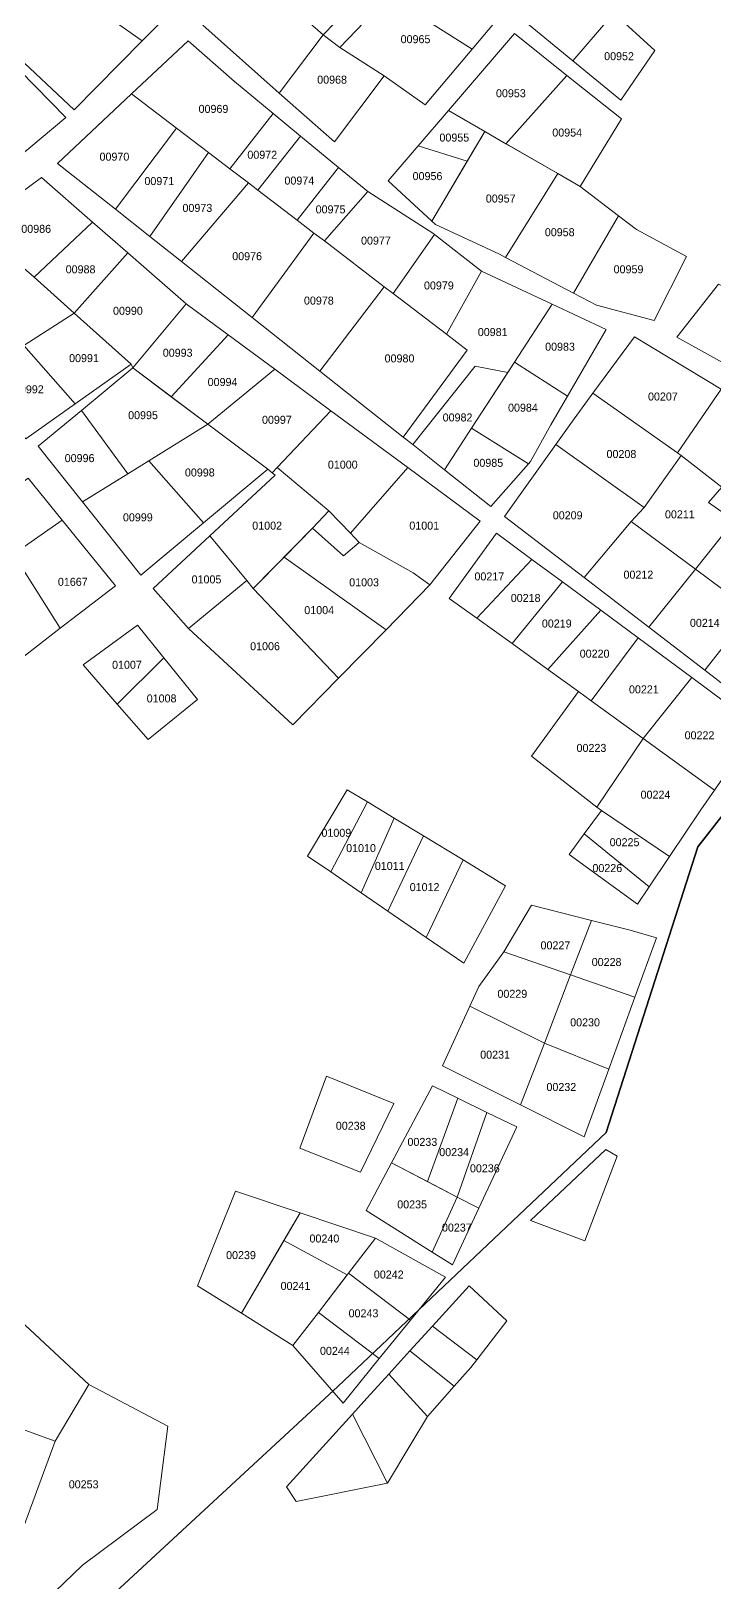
# Model space of a CAD drawing. Header units: metres. Extents: x 245225 to 248406, y 1633796 to 1637634.
# Drawn here: x 247085.1 to 247213.2, y 1634876.8 to 1635167.8 of the extents above; entities that cross this region are included whole.
import ezdxf
from ezdxf.enums import TextEntityAlignment as Align

# ---------------------------------------------------------------- set-up
doc = ezdxf.new("R2010")
doc.units = ezdxf.units.M
doc.header["$MEASUREMENT"] = 0
doc.layers.add('historique_numero_parcelle', color=7, linetype='Continuous')
doc.layers.add('limites_sections', color=7, linetype='Continuous')
doc.layers.add('LIMITES_PARCELLES', color=7, linetype='Continuous', lineweight=0, true_color=0xffffff)
doc.styles.add('Style-FANCY', font='FANCY.shx')

msp = doc.modelspace()

# ---------------------------------------------------------------- linework, layer by layer
at = {"layer": 'limites_parcelles', "flags": 128}
for points in [[(247104.92, 1635179.136), (247112.413, 1635172.444), (247109.053, 1635169.084), (247105.954, 1635165.935), (247092.753, 1635175.235), (247086.971, 1635179.308), (247093.638, 1635185.764), (247095.605, 1635187.454), (247104.92, 1635179.136)], [(247080.081, 1635184.761), (247086.971, 1635179.308), (247092.753, 1635175.235), (247105.954, 1635165.935), (247093.207, 1635152.98), (247081.785, 1635163.75), (247083.055, 1635164.809), (247071.225, 1635173.061), (247079.887, 1635184.813), (247079.927, 1635184.866), (247080.081, 1635184.761)], [(247175.46, 1635173.509), (247167.751, 1635164.362), (247152.143, 1635174.307), (247152.318, 1635174.491), (247161.693, 1635182.372), (247175.46, 1635173.509)], [(247167.751, 1635164.362), (247158.985, 1635153.96), (247151.26, 1635159.357), (247143.005, 1635164.649), (247152.143, 1635174.307), (247167.751, 1635164.362)], [(247130.475, 1635152.323), (247122.398, 1635141.917), (247118.372, 1635144.994), (247112.391, 1635149.566), (247103.984, 1635155.991), (247114.558, 1635165.924), (247123.236, 1635158.304), (247130.475, 1635152.323)], [(247143.005, 1635164.649), (247151.26, 1635159.357), (247141.946, 1635146.975), (247131.638, 1635156.133), (247139.83, 1635167.083), (247143.005, 1635164.649)], [(247185.518, 1635159.457), (247174.077, 1635146.651), (247170.116, 1635148.941), (247163.324, 1635152.866), (247175.707, 1635167.295), (247185.518, 1635159.457)], [(247080.487, 1635142.189), (247070.09, 1635152.585), (247078.504, 1635163.01), (247080.197, 1635163.327), (247091.623, 1635151.572), (247080.487, 1635142.189)], [(247174.077, 1635146.651), (247185.518, 1635159.457), (247195.71, 1635151.314), (247187.984, 1635138.614), (247183.806, 1635141.028), (247174.077, 1635146.651)], [(247135.634, 1635148.061), (247127.62, 1635137.927), (247125.851, 1635139.278), (247122.398, 1635141.917), (247130.475, 1635152.323), (247135.634, 1635148.061)], [(247183.806, 1635141.028), (247173.975, 1635125.325), (247172.85, 1635125.914), (247160.89, 1635131.523), (247160.227, 1635132.131), (247170.116, 1635148.941), (247183.806, 1635141.028)], [(247107.402, 1635129.251), (247118.372, 1635144.994), (247122.398, 1635141.917), (247125.851, 1635139.278), (247113.349, 1635124.537), (247107.402, 1635129.251)], [(247096.663, 1635131.951), (247085.7, 1635121.646), (247083.81, 1635123.342), (247074.896, 1635131.34), (247087.076, 1635140.316), (247096.663, 1635131.951)], [(247134.979, 1635132.302), (247142.726, 1635142.201), (247148.213, 1635137.667), (247140.072, 1635128.41), (247138.126, 1635129.897), (247134.979, 1635132.302)], [(247195.173, 1635133.15), (247186.729, 1635118.651), (247173.975, 1635125.325), (247183.806, 1635141.028), (247187.984, 1635138.614), (247195.173, 1635133.15)], [(247127.62, 1635137.927), (247134.979, 1635132.302), (247138.126, 1635129.897), (247126.578, 1635114.05), (247113.349, 1635124.537), (247125.851, 1635139.278), (247127.62, 1635137.927)], [(247160.72, 1635129.631), (247152.978, 1635118.545), (247151.306, 1635119.823), (247140.072, 1635128.41), (247148.213, 1635137.667), (247160.596, 1635129.729), (247160.72, 1635129.631)], [(247186.729, 1635118.651), (247195.173, 1635133.15), (247198.567, 1635130.571), (247207.881, 1635125.491), (247201.848, 1635113.531), (247191.053, 1635116.389), (247186.729, 1635118.651)], [(247140.072, 1635128.41), (247151.306, 1635119.823), (247139.231, 1635104.021), (247126.578, 1635114.05), (247138.126, 1635129.897), (247140.072, 1635128.41)], [(247114.194, 1635116.656), (247104.221, 1635104.597), (247103.904, 1635105.312), (247093.224, 1635114.894), (247103.284, 1635126.175), (247114.194, 1635116.656)], [(247085.7, 1635121.646), (247093.224, 1635114.894), (247083.766, 1635108.832), (247074.111, 1635102.644), (247065.891, 1635111.201), (247083.81, 1635123.342), (247085.7, 1635121.646)], [(247174.419, 1635103.727), (247168.319, 1635104.909), (247156.636, 1635090.224), (247154.825, 1635091.659), (247166.82, 1635107.966), (247162.935, 1635110.936), (247169.486, 1635122.744), (247182.749, 1635116.563), (247175.68, 1635105.671), (247174.419, 1635103.727)], [(247152.978, 1635118.545), (247162.935, 1635110.936), (247166.82, 1635107.966), (247154.825, 1635091.659), (247139.231, 1635104.021), (247151.306, 1635119.823), (247152.978, 1635118.545)], [(247122.084, 1635110.784), (247111.384, 1635099.214), (247104.221, 1635104.597), (247114.194, 1635116.656), (247114.46, 1635116.424), (247122.084, 1635110.784)], [(247093.423, 1635097.904), (247084.139, 1635091.342), (247074.217, 1635102.533), (247074.111, 1635102.644), (247083.766, 1635108.832), (247093.423, 1635097.904)], [(247118.236, 1635094.064), (247107.195, 1635087.196), (247103.289, 1635084.767), (247094.559, 1635096.618), (247104.221, 1635104.597), (247118.236, 1635094.064)], [(247174.419, 1635103.727), (247167.65, 1635093.298), (247162.592, 1635085.503), (247156.636, 1635090.224), (247168.319, 1635104.909), (247174.419, 1635103.727)], [(247185.619, 1635099.33), (247182.503, 1635093.958), (247178.693, 1635087.078), (247178.322, 1635086.654), (247167.65, 1635093.298), (247175.68, 1635105.671), (247185.619, 1635099.33)], [(247141.285, 1635096.578), (247131.239, 1635085.933), (247130.32, 1635084.959), (247129.462, 1635085.627), (247118.236, 1635094.064), (247130.781, 1635104.349), (247141.285, 1635096.578)], [(247206.193, 1635088.686), (247206.878, 1635088.202), (247199.973, 1635078.438), (247183.426, 1635090.256), (247186.851, 1635095.072), (247190.38, 1635099.856), (247206.193, 1635088.686)], [(247226.221, 1635093.485), (247216.179, 1635081.118), (247214.498, 1635082.248), (247206.878, 1635088.202), (247206.193, 1635088.686), (247214.415, 1635100.613), (247226.221, 1635093.485)], [(247155.681, 1635085.927), (247144.963, 1635073.615), (247140.923, 1635077.841), (247131.239, 1635085.933), (247141.285, 1635096.578), (247155.681, 1635085.927)], [(247199.973, 1635078.438), (247197.512, 1635075.819), (247188.747, 1635065.34), (247173.833, 1635076.763), (247183.426, 1635090.256), (247199.973, 1635078.438)], [(247117.452, 1635075.584), (247105.729, 1635065.783), (247094.783, 1635079.477), (247103.289, 1635084.767), (247107.195, 1635087.196), (247117.452, 1635075.584)], [(247214.498, 1635082.248), (247212.038, 1635079.391), (247216.843, 1635076.009), (247209.566, 1635066.881), (247197.512, 1635075.819), (247199.973, 1635078.438), (247206.878, 1635088.202), (247214.498, 1635082.248)], [(247140.923, 1635077.841), (247137.876, 1635074.593), (247126.764, 1635063.243), (247125.573, 1635064.751), (247118.638, 1635073.113), (247130.891, 1635084.515), (247130.32, 1635084.959), (247131.239, 1635085.933), (247140.923, 1635077.841)], [(247169.265, 1635075.877), (247159.854, 1635063.92), (247156.688, 1635066.18), (247146.607, 1635071.895), (247144.963, 1635073.615), (247155.681, 1635085.927), (247169.265, 1635075.877)], [(247084.584, 1635083.942), (247090.998, 1635076.05), (247081.88, 1635069.713), (247079.794, 1635068.264), (247069.397, 1635061.333), (247065.85, 1635066.496), (247064.978, 1635067.765), (247063.257, 1635070.269), (247073.573, 1635077.416), (247074.305, 1635076.339), (247084.584, 1635083.942)], [(247144.963, 1635073.615), (247146.607, 1635071.895), (247143.67, 1635069.355), (247137.876, 1635074.593), (247140.923, 1635077.841), (247144.963, 1635073.615)], [(247209.566, 1635066.881), (247200.881, 1635055.988), (247188.756, 1635065.333), (247188.747, 1635065.34), (247197.512, 1635075.819), (247209.566, 1635066.881)], [(247125.573, 1635064.751), (247119.54, 1635059.83), (247114.619, 1635055.781), (247108.031, 1635063.243), (247118.638, 1635073.113), (247125.573, 1635064.751)], [(247151.645, 1635055.533), (247132.549, 1635069.152), (247137.876, 1635074.593), (247143.67, 1635069.355), (247146.607, 1635071.895), (247156.688, 1635066.18), (247159.854, 1635063.92), (247151.645, 1635055.533)], [(247090.621, 1635055.81), (247079.227, 1635047.028), (247073.296, 1635055.66), (247069.397, 1635061.333), (247079.794, 1635068.264), (247081.88, 1635069.713), (247090.621, 1635055.81)], [(247126.764, 1635063.243), (247142.735, 1635046.43), (247134.174, 1635037.684), (247114.619, 1635055.781), (247119.54, 1635059.83), (247125.573, 1635064.751), (247126.764, 1635063.243)], [(247181.962, 1635048.062), (247191.85, 1635059.168), (247198.831, 1635054.004), (247190.023, 1635042.213), (247187.656, 1635043.931), (247181.962, 1635048.062)], [(247190.023, 1635042.213), (247199.783, 1635035.131), (247191.131, 1635022.288), (247178.881, 1635031.802), (247187.656, 1635043.931), (247190.023, 1635042.213)], [(247213.15, 1635025.431), (247210.583, 1635021.75), (247204.699, 1635012.985), (247191.961, 1635021.643), (247191.131, 1635022.288), (247199.783, 1635035.131), (247213.15, 1635025.431)], [(247198.252, 1634986.657), (247186.193, 1634990.834), (247190.1, 1635001.036), (247197.328, 1634999.187), (247202.286, 1634997.788), (247198.252, 1634986.657)], [(247186.193, 1634990.834), (247181.288, 1634978.028), (247167.301, 1634984.949), (247168.991, 1634988.63), (247173.668, 1634995.173), (247186.193, 1634990.834)], [(247144.378, 1634934.563), (247132.509, 1634941.033), (247135.525, 1634946.2), (247149.684, 1634941.442), (247144.622, 1634934.88), (247144.378, 1634934.563)], [(247144.378, 1634934.563), (247138.976, 1634927.56), (247134.177, 1634921.339), (247124.536, 1634927.374), (247132.509, 1634941.033), (247144.378, 1634934.563)], [(247095.94, 1634914.031), (247089.664, 1634903.381), (247069.481, 1634910.723), (247069.349, 1634915.089), (247074.715, 1634926.532), (247081.255, 1634927.789), (247095.94, 1634914.031)], [(247168.641, 1634918.673), (247167.509, 1634917.206), (247164.408, 1634913.703), (247156.089, 1634920.314), (247160.314, 1634924.971), (247168.641, 1634918.673)], [(247156.107, 1634902.557), (247151.878, 1634895.51), (247145.366, 1634908.496), (247148.06, 1634911.464), (247152.137, 1634915.958), (247159.407, 1634908.055), (247156.107, 1634902.557)], [(247089.671, 1634875.248), (247079.322, 1634865.229), (247072.069, 1634872.424), (247083.524, 1634882.412), (247082.388, 1634883.735), (247089.664, 1634903.381), (247095.94, 1634914.031), (247110.756, 1634906.225), (247108.772, 1634890.615), (247094.749, 1634880.164), (247089.671, 1634875.248)], [(247089.664, 1634903.381), (247082.388, 1634883.735), (247050.837, 1634899.081), (247051.093, 1634900.934), (247052.68, 1634905.961), (247069.481, 1634910.723), (247089.664, 1634903.381)]]:
    msp.add_lwpolyline(points, close=True, dxfattribs=at)
at = {"layer": 'limites_parcelles'}
for points in [[(247139.83, 1635167.083), (247127.14, 1635178.24), (247136.375, 1635187.012), (247146.391, 1635173.856)], [(247139.83, 1635167.083), (247131.638, 1635156.133), (247117.287, 1635168.882), (247127.14, 1635178.24)], [(247194.282, 1635171.094), (247186.61, 1635162.198), (247177.189, 1635169.941), (247186.82, 1635177.878)], [(247186.61, 1635162.198), (247194.282, 1635171.094), (247201.954, 1635164.12), (247195.604, 1635154.806)], [(247112.391, 1635149.566), (247100.981, 1635134.341), (247090.111, 1635142.958), (247103.984, 1635155.991)], [(247166.85, 1635143.389), (247157.637, 1635146.24), (247163.324, 1635152.866), (247170.116, 1635148.941)], [(247118.372, 1635144.994), (247107.402, 1635129.251), (247100.981, 1635134.341), (247112.391, 1635149.566)], [(247142.726, 1635142.201), (247134.979, 1635132.302), (247127.62, 1635137.927), (247135.634, 1635148.061)], [(247166.85, 1635143.389), (247160.227, 1635132.131), (247152, 1635139.672), (247157.637, 1635146.24)], [(247103.284, 1635126.175), (247093.224, 1635114.894), (247085.7, 1635121.646), (247096.663, 1635131.951)], [(247169.486, 1635122.744), (247162.935, 1635110.936), (247152.978, 1635118.545), (247160.72, 1635129.631)], [(247226.507, 1635114.272), (247218.146, 1635103.689), (247206.081, 1635110.356), (247213.913, 1635120.305)], [(247185.619, 1635099.33), (247175.68, 1635105.671), (247182.749, 1635116.563), (247192.875, 1635111.843)], [(247103.904, 1635105.312), (247093.423, 1635097.904), (247083.766, 1635108.832), (247093.224, 1635114.894)], [(247111.384, 1635099.214), (247122.084, 1635110.784), (247130.781, 1635104.349), (247118.236, 1635094.064)], [(247214.415, 1635100.613), (247206.193, 1635088.686), (247190.38, 1635099.856), (247198.175, 1635110.418)], [(247103.289, 1635084.767), (247094.783, 1635079.477), (247086.441, 1635089.913), (247094.559, 1635096.618)], [(247129.462, 1635085.627), (247117.452, 1635075.584), (247107.195, 1635087.196), (247118.236, 1635094.064)], [(247178.322, 1635086.654), (247171.285, 1635078.612), (247162.592, 1635085.503), (247167.65, 1635093.298)], [(247090.621, 1635055.81), (247081.88, 1635069.713), (247090.998, 1635076.05), (247100.967, 1635063.785)], [(247227.479, 1635068.523), (247220.084, 1635059.081), (247209.566, 1635066.881), (247216.843, 1635076.009)], [(247178.946, 1635068.715), (247168.613, 1635057.669), (247163.452, 1635061.353), (247172.342, 1635073.601)], [(247142.735, 1635046.43), (247126.764, 1635063.243), (247132.549, 1635069.152), (247151.645, 1635055.533)], [(247168.613, 1635057.669), (247178.946, 1635068.715), (247184.66, 1635064.488), (247175.262, 1635052.924)], [(247220.084, 1635059.081), (247211.345, 1635047.923), (247200.881, 1635055.988), (247209.566, 1635066.881)], [(247191.85, 1635059.168), (247181.962, 1635048.062), (247175.262, 1635052.924), (247184.66, 1635064.488)], [(247231.542, 1635050.585), (247223.541, 1635038.524), (247211.345, 1635047.923), (247220.084, 1635059.081)], [(247110.001, 1635050.258), (247101.299, 1635041.55), (247094.873, 1635048.954), (247105.059, 1635056.363)], [(247208.914, 1635046.544), (247199.783, 1635035.131), (247190.023, 1635042.213), (247198.831, 1635054.004)], [(247101.299, 1635041.55), (247110.001, 1635050.258), (247116.304, 1635042.472), (247107.044, 1635034.931)], [(247213.15, 1635025.431), (247199.783, 1635035.131), (247208.914, 1635046.544), (247221.421, 1635037.291)], [(247148.13, 1635023.244), (247141.292, 1635010.111), (247136.942, 1635013.103), (247144.35, 1635025.539)], [(247141.292, 1635010.111), (247148.13, 1635023.244), (247153.136, 1635020.205), (247146.963, 1635006.211)], [(247146.963, 1635006.211), (247153.136, 1635020.205), (247158.642, 1635016.861), (247151.976, 1635002.763)], [(247200.923, 1635007.36), (247188.759, 1635017.26), (247191.961, 1635021.643), (247204.699, 1635012.985)], [(247200.923, 1635007.36), (247198.704, 1635004.055), (247185.929, 1635013.388), (247188.759, 1635017.26)], [(247151.976, 1635002.763), (247158.642, 1635016.861), (247166.054, 1635012.361), (247159.139, 1634997.837)], [(247159.139, 1634997.837), (247166.054, 1635012.361), (247173.984, 1635007.547), (247166.178, 1634992.995)], [(247190.1, 1635001.036), (247186.193, 1634990.834), (247173.668, 1634995.173), (247178.904, 1635003.899)], [(247198.252, 1634986.657), (247193.346, 1634973.117), (247181.288, 1634978.028), (247186.193, 1634990.834)], [(247181.288, 1634978.028), (247176.782, 1634966.468), (247162.184, 1634973.802), (247167.301, 1634984.949)], [(247193.346, 1634973.117), (247188.756, 1634960.452), (247176.782, 1634966.468), (247181.288, 1634978.028)], [(247153.064, 1634966.695), (247146.846, 1634953.863), (247135.469, 1634958.361), (247140.496, 1634971.855)], [(247165.07, 1634967.694), (247159.389, 1634952.075), (247152.652, 1634955.581), (247160.347, 1634969.992)], [(247170.499, 1634965.051), (247164.953, 1634949.179), (247159.389, 1634952.075), (247165.07, 1634967.694)], [(247164.953, 1634949.179), (247170.499, 1634965.051), (247176.129, 1634962.311), (247169.017, 1634947.064)], [(247194.894, 1634956.854), (247188.861, 1634940.979), (247178.68, 1634944.771), (247192.825, 1634958.067)], [(247164.953, 1634949.179), (247160.278, 1634938.84), (247147.877, 1634946.641), (247152.652, 1634955.581)], [(247135.525, 1634946.2), (247124.536, 1634927.374), (247116.287, 1634932.537), (247123.43, 1634950.265)], [(247160.278, 1634938.84), (247164.953, 1634949.179), (247169.017, 1634947.064), (247164.068, 1634936.455)], [(247156.202, 1634926.101), (247144.622, 1634934.88), (247149.684, 1634941.442), (247162.736, 1634934.164)], [(247150.356, 1634918.886), (247138.976, 1634927.56), (247144.622, 1634934.88), (247156.202, 1634926.101)], [(247168.641, 1634918.673), (247160.314, 1634924.971), (247167.192, 1634932.552), (247174.283, 1634925.99)], [(247150.356, 1634918.886), (247143.591, 1634910.538), (247134.177, 1634921.339), (247138.976, 1634927.56)], [(247164.408, 1634913.703), (247159.407, 1634908.055), (247152.137, 1634915.958), (247156.089, 1634920.314)], [(247151.878, 1634895.51), (247134.807, 1634892.123), (247133.008, 1634894.875), (247145.366, 1634908.496)]]:
    msp.add_3dface(points, dxfattribs=at)
at = {"layer": 'limites_sections'}
for p, q in [((247210.048, 1635014.854), (247240.475, 1635053.88)), ((247192.85, 1634961.276), (247210.048, 1635014.854)), ((247142.579, 1634913.65), (247192.85, 1634961.276)), ((247071.802, 1634848.166), (247142.579, 1634913.65))]:
    msp.add_line(p, q, dxfattribs=at)
at = {"layer": 'limites_sections', "flags": 128}
msp.add_lwpolyline([(247335.725, 1635183.526), (247307.282, 1635143.838), (247299.761, 1635133.712), (247240.475, 1635053.88), (247210.048, 1635014.854), (247192.85, 1634961.276), (247142.579, 1634913.65), (247071.802, 1634848.166), (246991.766, 1634872.64), (246784.729, 1634903.067), (246643.177, 1634926.218), (246475.166, 1634954), (246278.712, 1634922.249)], dxfattribs=at)

# ---------------------------------------------------------------- texts
at = {"layer": 'historique_numero_parcelle', "style": 'Style-FANCY'}
for s, p in [('00965', (247157.149377, 1635166.238051)), ('00952', (247195.27087, 1635163.053396)), ('00968', (247141.523034, 1635158.64787)), ('00953', (247175.010147, 1635156.103351)), ('00969', (247119.305754, 1635153.172423)), ('00955', (247164.421243, 1635147.793833)), ('00954', (247185.558255, 1635148.735258)), ('00972', (247128.443967, 1635144.576314)), ('00970', (247100.755182, 1635144.210523)), ('00971', (247109.162338, 1635139.638124)), ('00974', (247135.389008, 1635139.729572)), ('00956', (247159.395226, 1635140.569444)), ('00957', (247173.102545, 1635136.362838)), ('00973', (247116.290144, 1635134.608486)), ('00975', (247141.237464, 1635134.334142)), ('00986', (247086.099773, 1635130.683368)), ('00958', (247184.159782, 1635130.052928)), ('00977', (247149.736002, 1635128.481472)), ('00976', (247125.611121, 1635125.555138)), ('00988', (247094.415547, 1635123.093187)), ('00959', (247197.044662, 1635123.102883)), ('00979', (247161.524297, 1635120.06826)), ('00978', (247139.044293, 1635117.233373)), ('00990', (247103.279613, 1635115.32011)), ('00981', (247171.604888, 1635111.330692)), ('00993', (247112.60059, 1635107.455585)), ('00983', (247184.215621, 1635108.587253)), ('00991', (247095.055222, 1635106.449657)), ('00980', (247154.150901, 1635106.392502)), ('00994', (247121.007746, 1635101.968707)), ('00992', (247084.729041, 1635100.596987)), ('00207', (247203.484521, 1635099.248845)), ('00995', (247106.112459, 1635095.750245)), ('00982', (247165.025375, 1635095.327298)), ('00984', (247177.27058, 1635097.156258)), ('00997', (247131.18543, 1635094.887205)), ('00996', (247094.232783, 1635087.702824)), ('01000', (247143.522018, 1635086.473992)), ('00985', (247170.782449, 1635086.822637)), ('00208', (247195.714971, 1635088.469663)), ('00998', (247116.747054, 1635085.010825)), ('00999', (247105.141524, 1635076.597612)), ('01002', (247129.357788, 1635075.042996)), ('01001', (247158.782833, 1635075.042996)), ('00209', (247185.649872, 1635076.98365)), ('00211', (247206.662973, 1635077.160358)), ('01667', (247092.95702, 1635064.510801)), ('01005', (247117.99843, 1635064.963191)), ('01003', (247147.514857, 1635064.414503)), ('00217', (247170.975658, 1635065.52288)), ('00212', (247198.893423, 1635065.851052)), ('00218', (247177.779419, 1635061.483843)), ('01004', (247139.107701, 1635059.201969)), ('00219', (247183.602978, 1635056.694698)), ('00214', (247211.336955, 1635056.817312)), ('01006', (247128.964285, 1635052.43482)), ('01007', (247103.103143, 1635048.959797)), ('00220', (247190.695034, 1635051.040045)), ('01008', (247109.591274, 1635042.649887)), ('00221', (247199.920474, 1635044.346783)), ('00222', (247210.342337, 1635035.738584)), ('00223', (247190.10403, 1635033.372862)), ('00224', (247202.097101, 1635024.60238)), ('01009', (247142.319859, 1635017.461572)), ('01010', (247146.944914, 1635014.594958)), ('00225', (247196.301857, 1635015.693829)), ('01011', (247152.315945, 1635011.250575)), ('00226', (247193.072953, 1635010.846984)), ('01012', (247158.850699, 1635007.279121)), ('00227', (247183.354581, 1634996.363892)), ('00228', (247192.940389, 1634993.233637)), ('00229', (247175.282321, 1634987.276057)), ('00230', (247188.904259, 1634981.924332)), ('00231', (247172.053418, 1634975.865776)), ('00232', (247184.464517, 1634969.807219)), ('00238', (247145.011348, 1634962.536951)), ('00233', (247158.43148, 1634959.507673)), ('00234', (247164.384771, 1634957.58913)), ('00236', (247170.136256, 1634954.559852)), ('00235', (247156.514318, 1634947.794464)), ('00240', (247140.085108, 1634941.400523)), ('00237', (247164.889287, 1634943.452499)), ('00239', (247124.45952, 1634938.284694)), ('00241', (247134.665162, 1634932.51464)), ('00242', (247152.135838, 1634934.64956)), ('00243', (247147.4078, 1634927.379292)), ('00244', (247142.045514, 1634920.339827)), ('00253', (247094.989595, 1634895.316598))]:
    msp.add_text(s, height=1.499994, dxfattribs=at).set_placement(p, align=Align.MIDDLE_CENTER)

doc.saveas('drawing.dxf')
